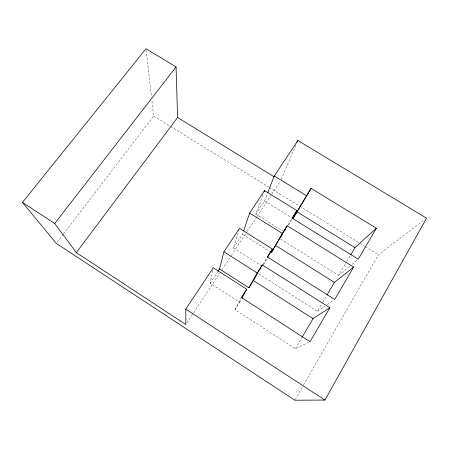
<?xml version="1.0" encoding="UTF-8"?>
<svg xmlns="http://www.w3.org/2000/svg" width="449" height="449" viewBox="0 0 449 449"><rect width="100%" height="100%" fill="white"/><g stroke="black" fill="none" stroke-linecap="round" stroke-linejoin="round"><path stroke-width="0.34" stroke-dasharray="2.25 1.68" d="M308.817 342.245L295.296 348.688L234.95 309.653L239.637 302.3L210.115 283.268L212.854 269.821M261.913 266.055L233.424 247.988L238.694 230.949M233.424 247.988L242.488 234.266L243.386 231.611M283.863 231.6L255.818 214.089L263.125 194.518M255.818 214.089L264.534 200.899L267.29 193.873M281.147 179.499L296.52 143.697M234.95 309.653L241.45 297.519M239.637 302.3L241.248 299.337M263.007 264.613L266.678 258.102M263.518 264.624L267.267 258.023M295.15 399.61L303.159 385.674M303.513 385.068L378.378 254.757L424.333 219.858M288.213 224.803L291.732 218.736M288.6 224.837L291.71 219.488M295.296 348.688L301.689 337.867M258.585 273.856L317.392 311.275L322.36 302.862M322.713 302.261L326.619 295.65M280.715 239.115L338.597 275.36L346.42 262.104M346.78 261.503L350.338 255.481M260.246 269.956L262.491 266.425M187.003 322.792L193.165 313.441M193.553 312.858L220.128 272.532M222.053 269.608L230.909 256.166M231.297 255.582L246.703 232.206M247.09 231.622L256.716 217.007M257.103 216.424L271.353 194.804M271.74 194.215L280.21 181.362M210.115 283.268L217.664 271.841M57.107 242.258L63.062 234.479M63.489 233.923L153.653 116.1L151.829 100.138M338.597 275.36L349.754 266.178M351.881 264.433L357.196 260.061M317.392 311.275L324.896 306.156M327.203 304.585L333.556 300.252M153.653 116.1L268.698 187.081M269.293 187.452L299.101 205.838M299.696 206.209L359.307 242.988M359.902 243.352L364.672 246.299M365.267 246.664L378.378 254.757M264.534 200.899L291.21 217.451M242.488 234.266L269.613 251.361M146.127 50.17L151.515 97.366"/><path stroke-width="0.67" d="M218.04 271.269L219.55 268.985L223.905 251.794L239.508 228.333L272.386 249.021L267.61 257.423M243.611 230.949L249.672 213.039L264.584 190.601L296.901 210.581L292.406 218.304M264.096 191.908L264.584 190.601M267.789 192.593L274.311 175.974L297.889 140.498L426.55 218.175L324.947 400.07L294.802 400.216L56.254 243.369L22.45 202.409L145.97 48.784L176.064 66.952L177.591 117.509L76.313 252.619L185.847 324.543L185.791 309.142L213.269 267.8L246.726 289.251L241.893 298.147M297.07 142.417L297.889 140.498M219.55 268.985L248.892 287.775L257.131 272.936L262.261 264.893L329.869 307.75L310.046 341.655L241.45 297.519L246.726 289.251M248.892 287.775L253.461 280.603L262.261 264.893M287.225 225.752L282.326 233.435L271.381 252.473L287.225 225.752L353.632 267.099L334.707 299.466L267.346 256.918L272.386 249.021M281.534 236.32L282.236 235.108M284.7 230.865L285.401 229.652M311.095 188.327L292.989 218.556L311.095 188.327L376.346 228.255L358.257 259.185L292.086 218.13L296.901 210.581M302.042 337.266L313.043 318.633L329.869 307.75M326.973 295.049L334.426 282.427L353.632 267.099M350.691 254.875L354.957 247.646L376.346 228.255M76.313 252.619L54.722 223.501L176.064 66.952M274.311 175.974L306.403 195.68M177.591 117.509L274.047 176.754M297.21 211.928L354.957 247.646M249.672 213.039L282.326 233.435M275.77 245.581L334.426 282.427M223.905 251.794L257.131 272.936M253.461 280.603L313.043 318.633M22.45 202.409L54.722 223.501M185.791 309.142L324.947 400.07"/></g></svg>
